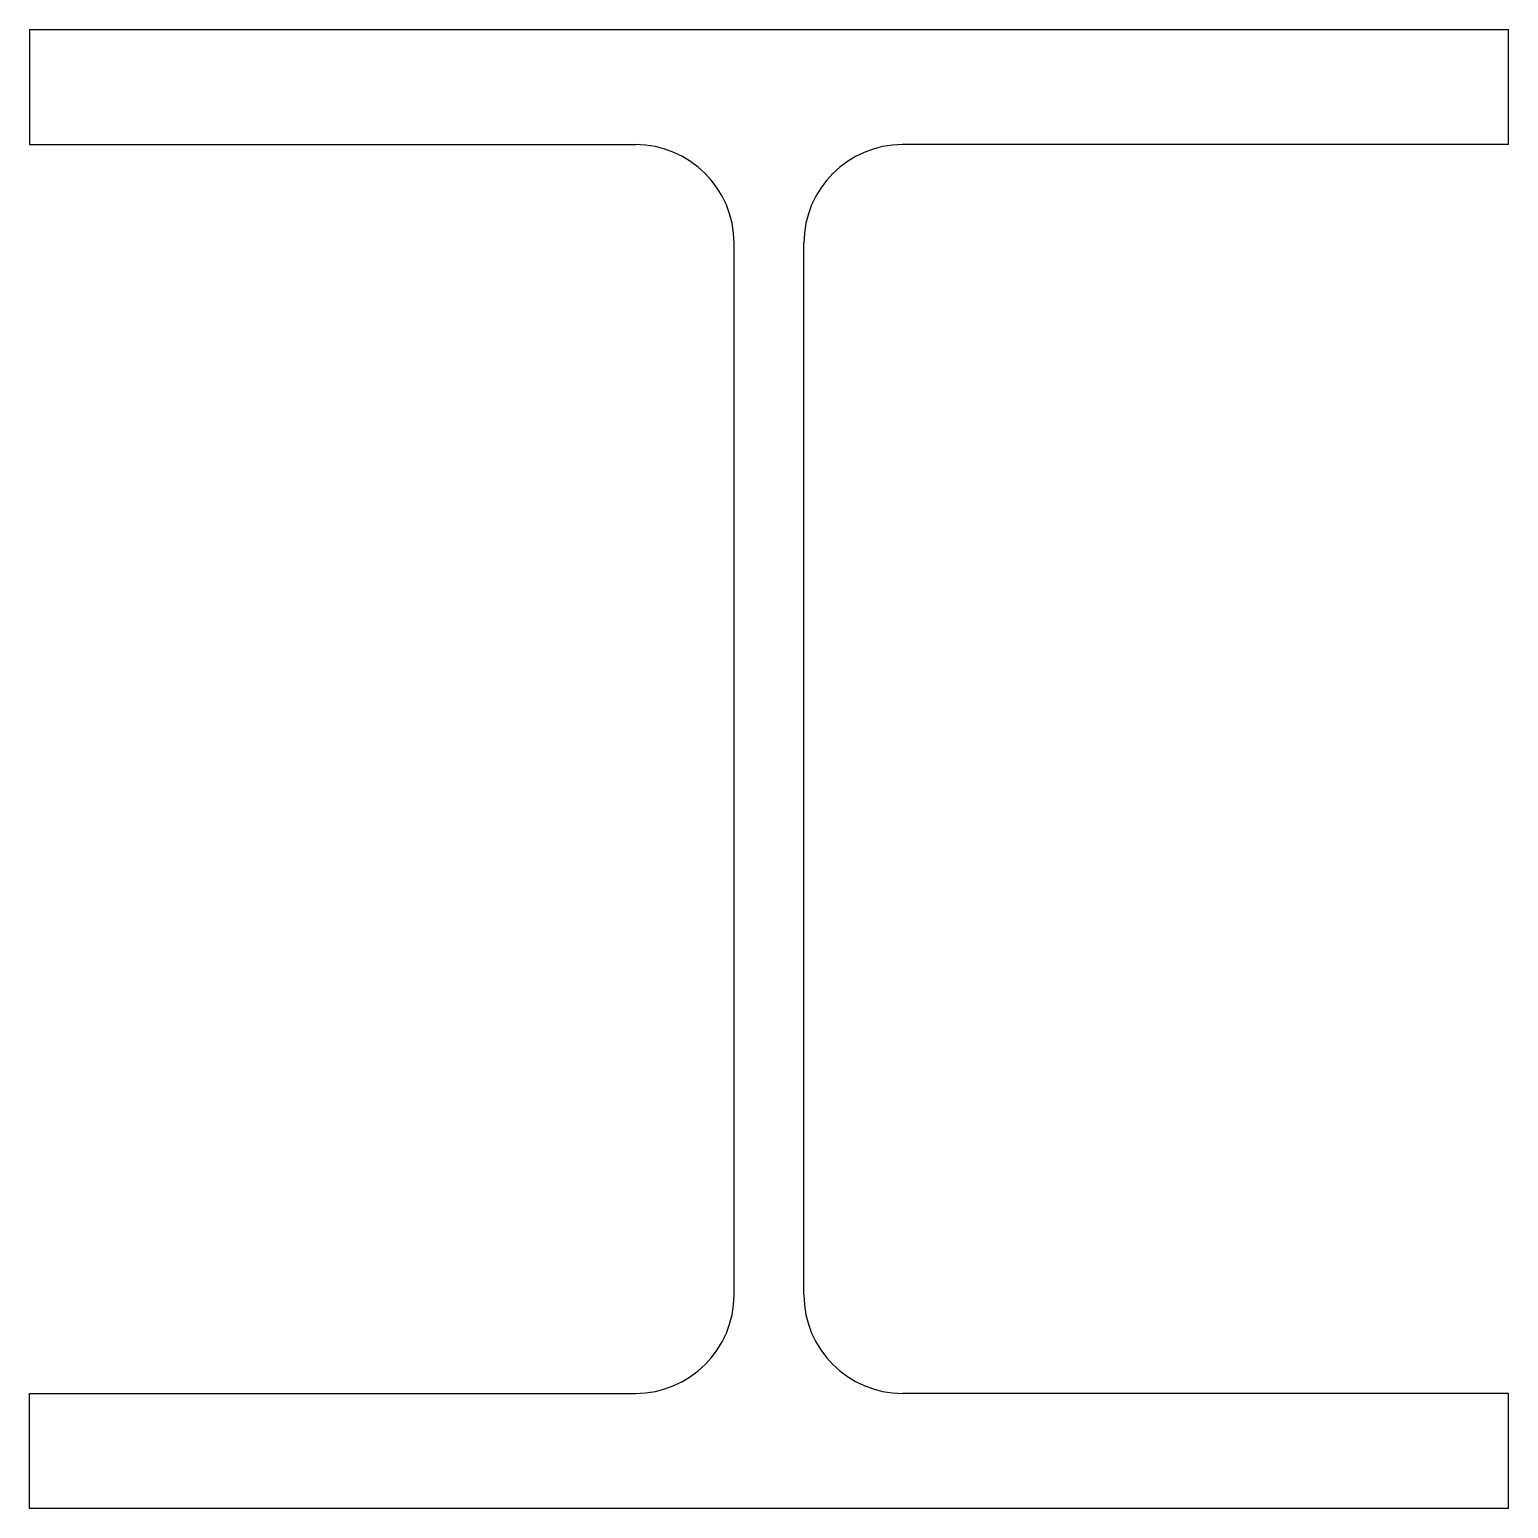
# Model space of a CAD drawing. Extents: x -90 to 90, y 0 to 180.
import ezdxf

# ---------------------------------------------------------------- set-up
doc = ezdxf.new("R2010")
doc.units = 0

msp = doc.modelspace()

# ---------------------------------------------------------------- linework, layer by layer
for p, q in [((-90, 180), (-90, 166)), ((-90, 180), (90, 180)), ((90, 166), (90, 180)), ((-90, 166), (-16.25, 166)), ((90, 166), (16.25, 166)), ((-4.25, 26), (-4.25, 154)), ((4.25, 26), (4.25, 154)), ((-90, 0), (-90, 14)), ((-90, 14), (-16.25, 14)), ((90, 14), (16.25, 14)), ((90, 0), (90, 14)), ((90, 0), (-90, 0))]:
    msp.add_line(p, q)
for centre, start, end in [((-16.25, 154), 0, 90), ((16.25, 154), 90, 180), ((-16.25, 26), 270, 0), ((16.25, 26), 180, 270)]:
    msp.add_arc(centre, 12, start, end)

doc.saveas('drawing.dxf')
